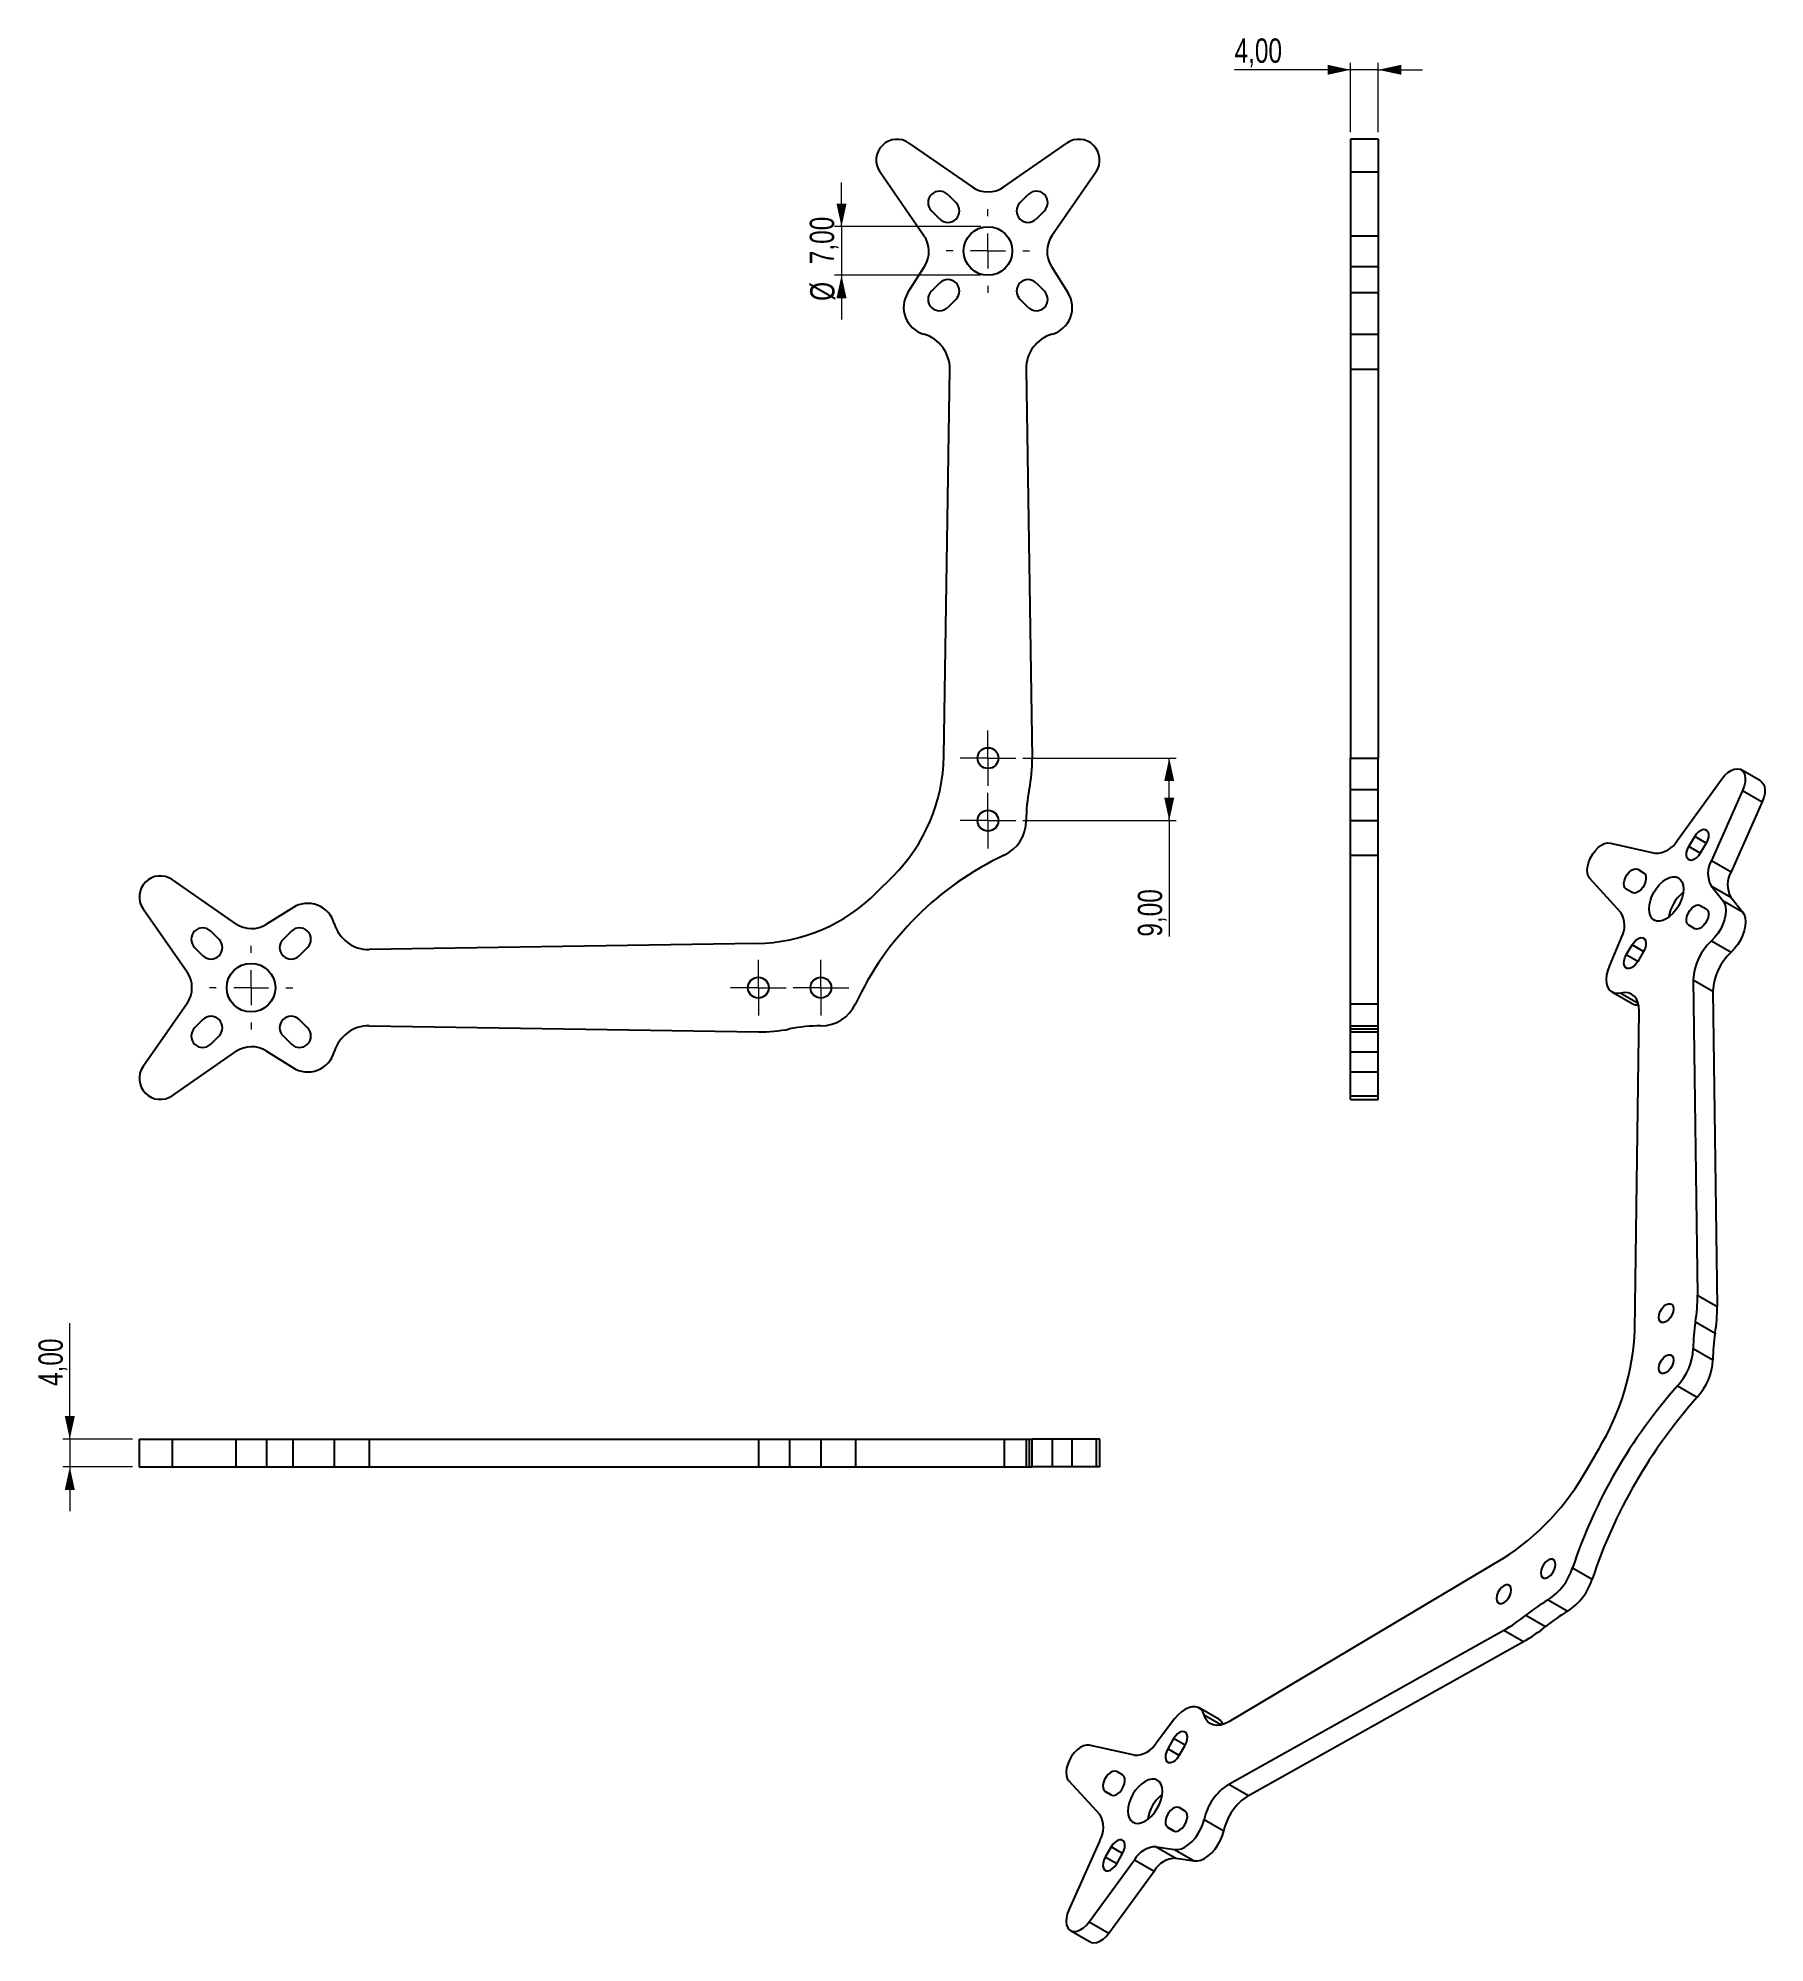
# Model space of a CAD drawing. Header units: millimetres. Extents: x 53 to 302, y 17 to 292.
import ezdxf

# ---------------------------------------------------------------- set-up
doc = ezdxf.new("R2010")
doc.units = ezdxf.units.MM
doc.styles.add('SLDTEXTSTYLE0', font='TXT', dxfattribs={"width": 0.75})
doc.dimstyles.new('SLDDIMSTYLE0', dxfattribs={"dimtxt": 3.5, "dimasz": 3.302, "dimexe": 0, "dimexo": 0.0625, "dimgap": 0.875, "dimtad": 1, "dimrnd": 1e-09, "dimzin": 12, "dimdsep": 46, "dimtxsty": 'SLDTEXTSTYLE0', "dimsah": 1, "dimcen": 0.09, "dimadec": 0, "dimazin": 3, "dimtfac": 1, "dimtofl": 0, "dimtmove": 0, "dimatfit": 3, "dimfxl": 1, "dimfrac": 2, "dimtolj": 1, "dimtzin": 12, "dimarcsym": 0})
doc.dimstyles.new('SLDDIMSTYLE1', dxfattribs={"dimtxt": 3.5, "dimasz": 3.302, "dimexe": 0, "dimexo": 0.0625, "dimgap": 0.875, "dimtad": 1, "dimrnd": 1e-09, "dimzin": 12, "dimdsep": 46, "dimtxsty": 'SLDTEXTSTYLE0', "dimsah": 1, "dimcen": 0.09, "dimadec": 0, "dimazin": 3, "dimtfac": 1, "dimtmove": 0, "dimatfit": 0, "dimfxl": 1, "dimfrac": 2, "dimtolj": 1, "dimtzin": 12, "dimarcsym": 0})

# ---------------------------------------------------------------- blocks, each defined once
blk = doc.blocks.new('_D')
at = {"color": 7, "linetype": 'Continuous', "lineweight": 18}
for p, q in [((195.1, 187.93), (217.19, 187.93)), ((216.19, 178.93), (216.19, 187.93)), ((195.1, 178.93), (217.19, 178.93)), ((216.19, 178.93), (216.19, 162.23))]:
    blk.add_line(p, q, dxfattribs=at)
for points in [[(216.19, 187.93), (215.47, 184.63), (216.91, 184.63)], [(216.19, 178.93), (216.91, 182.23), (215.47, 182.23)]]:
    blk.add_solid(points, dxfattribs=at)
at = {"color": 7, "linetype": 'Continuous', "lineweight": 18, "insert": (211.67, 162.23), "char_height": 3.5, "attachment_point": 1, "rotation": 90, "style": 'SLDTEXTSTYLE0'}
blk.add_mtext('9,00', dxfattribs=at)
blk = doc.blocks.new('_D_1')
at = {"color": 7, "linetype": 'Continuous', "lineweight": 18}
for p, q in [((169.03, 264.43), (169.03, 270.78)), ((189.1, 264.43), (168.03, 264.43)), ((169.03, 264.43), (169.03, 257.43)), ((189.1, 257.43), (168.03, 257.43)), ((169.03, 257.43), (169.03, 251.08))]:
    blk.add_line(p, q, dxfattribs=at)
for points in [[(169.03, 264.43), (169.75, 267.73), (168.31, 267.73)], [(169.03, 257.43), (168.31, 254.13), (169.75, 254.13)]]:
    blk.add_solid(points, dxfattribs=at)
at = {"color": 7, "linetype": 'Continuous', "lineweight": 18, "char_height": 3.5, "attachment_point": 1, "rotation": 90, "style": 'SLDTEXTSTYLE0'}
for s, insert in [('7,00', (164.46, 259.03)), ('%%c', (164.52, 253.75))]:
    blk.add_mtext(s, dxfattribs=dict(at, insert=insert))
blk = doc.blocks.new('SW_CENTERMARKSYMBOL_0')
at = {"color": 0, "linetype": 'Continuous', "lineweight": 0}
for p, q in [((0, 2.5), (0, 4)), ((-2.5, 0), (-4, 0)), ((0, 0), (-2.5, 0)), ((0, 0), (0, 2.5)), ((0, 0), (0, -2.5)), ((0, 0), (2.5, 0)), ((2.5, 0), (4, 0)), ((0, -2.5), (0, -4))]:
    blk.add_line(p, q, dxfattribs=at)
blk = doc.blocks.new('SW_CENTERMARKSYMBOL_1')
at = {"color": 0, "linetype": 'Continuous', "lineweight": 0}
for p, q in [((0, 2.5), (0, 4)), ((-2.5, 0), (-4, 0)), ((0, 0), (-2.5, 0)), ((0, 0), (0, 2.5)), ((0, 0), (0, -2.5)), ((0, 0), (2.5, 0)), ((2.5, 0), (4, 0)), ((0, -2.5), (0, -4))]:
    blk.add_line(p, q, dxfattribs=at)
blk = doc.blocks.new('SW_CENTERMARKSYMBOL_2')
at = {"color": 0, "linetype": 'Continuous', "lineweight": 0}
for p, q in [((0, 5), (0, 6)), ((-5, 0), (-6, 0)), ((0, 0), (-2.5, 0)), ((0, 0), (0, 2.5)), ((0, 0), (0, -2.5)), ((0, 0), (2.5, 0)), ((5, 0), (6, 0)), ((0, -5), (0, -6))]:
    blk.add_line(p, q, dxfattribs=at)
blk = doc.blocks.new('SW_CENTERMARKSYMBOL_3')
at = {"color": 0, "linetype": 'Continuous', "lineweight": 0}
for p, q in [((0, 2.5), (0, 4)), ((-2.5, 0), (-4, 0)), ((0, 0), (-2.5, 0)), ((0, 0), (0, 2.5)), ((0, 0), (0, -2.5)), ((0, 0), (2.5, 0)), ((2.5, 0), (4, 0)), ((0, -2.5), (0, -4))]:
    blk.add_line(p, q, dxfattribs=at)
blk = doc.blocks.new('SW_CENTERMARKSYMBOL_4')
at = {"color": 0, "linetype": 'Continuous', "lineweight": 0}
for p, q in [((0, 2.5), (0, 4)), ((-2.5, 0), (-4, 0)), ((0, 0), (-2.5, 0)), ((0, 0), (0, 2.5)), ((0, 0), (0, -2.5)), ((0, 0), (2.5, 0)), ((2.5, 0), (4, 0)), ((0, -2.5), (0, -4))]:
    blk.add_line(p, q, dxfattribs=at)
blk = doc.blocks.new('SW_CENTERMARKSYMBOL_5')
at = {"color": 0, "linetype": 'Continuous', "lineweight": 0}
for p, q in [((0, 5), (0, 6)), ((-5, 0), (-6, 0)), ((0, 0), (-2.5, 0)), ((0, 0), (0, 2.5)), ((0, 0), (0, -2.5)), ((0, 0), (2.5, 0)), ((5, 0), (6, 0)), ((0, -5), (0, -6))]:
    blk.add_line(p, q, dxfattribs=at)
blk = doc.blocks.new('_D_2')
at = {"color": 7, "linetype": 'Continuous', "lineweight": 18}
for p, q in [((242.28, 278.01), (242.28, 288.01)), ((246.28, 278.01), (246.28, 288.01)), ((242.28, 287.01), (225.59, 287.01)), ((246.28, 287.01), (242.28, 287.01)), ((246.28, 287.01), (252.63, 287.01))]:
    blk.add_line(p, q, dxfattribs=at)
for points in [[(242.28, 287.01), (238.98, 287.73), (238.98, 286.29)], [(246.28, 287.01), (249.58, 286.29), (249.58, 287.73)]]:
    blk.add_solid(points, dxfattribs=at)
at = {"color": 7, "linetype": 'Continuous', "lineweight": 18, "insert": (225.59, 291.52), "char_height": 3.5, "attachment_point": 1, "style": 'SLDTEXTSTYLE0'}
blk.add_mtext('4,00', dxfattribs=at)
blk = doc.blocks.new('_D_3')
at = {"color": 7, "linetype": 'Continuous', "lineweight": 18}
for p, q in [((57.98, 89.9), (57.98, 106.6)), ((66.98, 89.9), (56.98, 89.9)), ((57.98, 89.9), (57.98, 85.9)), ((66.98, 85.9), (56.98, 85.9)), ((57.98, 85.9), (57.98, 79.55))]:
    blk.add_line(p, q, dxfattribs=at)
for points in [[(57.98, 89.9), (58.7, 93.21), (57.26, 93.21)], [(57.98, 85.9), (57.26, 82.6), (58.7, 82.6)]]:
    blk.add_solid(points, dxfattribs=at)
at = {"color": 7, "linetype": 'Continuous', "lineweight": 18, "insert": (53.47, 97.55), "char_height": 3.5, "attachment_point": 1, "rotation": 90, "style": 'SLDTEXTSTYLE0'}
blk.add_mtext('4,00', dxfattribs=at)

msp = doc.modelspace()

# ---------------------------------------------------------------- linework, layer by layer
at = {"color": 7, "linetype": 'Continuous', "lineweight": 25}
for p, q in [((246.28, 277.009), (242.28, 277.009)), ((242.28, 277.009), (242.28, 272.304)), ((246.28, 277.009), (246.28, 272.304)), ((178.738, 276.471), (187.819, 270.145)), ((192.391, 270.145), (201.472, 276.471)), ((180.897, 263.122), (174.555, 272.304)), ((205.655, 272.304), (199.313, 263.122)), ((242.28, 272.304), (246.28, 272.304)), ((242.28, 272.304), (242.28, 263.122)), ((246.28, 272.304), (246.28, 263.122)), ((184.307, 269.059), (185.509, 267.857)), ((194.701, 267.857), (195.903, 269.059)), ((183.175, 265.524), (181.973, 266.726)), ((198.237, 266.726), (197.035, 265.524)), ((242.28, 263.122), (246.28, 263.122)), ((242.28, 263.122), (242.28, 258.707)), ((246.28, 263.122), (246.28, 258.707)), ((178.595, 254.937), (180.984, 258.707)), ((199.226, 258.707), (201.615, 254.937)), ((242.28, 258.707), (246.28, 258.707)), ((242.28, 258.707), (242.28, 254.937)), ((246.28, 258.707), (246.28, 254.937)), ((181.973, 255.129), (183.175, 256.331)), ((197.035, 256.331), (198.237, 255.129)), ((185.509, 253.998), (184.307, 252.796)), ((195.903, 252.796), (194.701, 253.998)), ((242.28, 254.937), (246.28, 254.937)), ((242.28, 254.937), (242.28, 248.949)), ((246.28, 254.937), (246.28, 248.949)), ((242.28, 248.949), (246.28, 248.949)), ((242.28, 248.949), (242.28, 243.928)), ((246.28, 248.949), (246.28, 243.928)), ((183.747, 188.2), (184.605, 243.928)), ((195.605, 243.928), (196.467, 187.928)), ((242.28, 243.928), (246.28, 243.928)), ((242.28, 243.928), (242.28, 187.928)), ((246.28, 243.928), (246.28, 187.928)), ((242.28, 187.928), (246.28, 187.928)), ((242.28, 183.428), (242.28, 187.928)), ((246.28, 183.428), (246.28, 187.928)), ((289.326, 176.11), (295.747, 184.982)), ((301.287, 184.637), (298.459, 186.27)), ((242.28, 183.428), (246.28, 183.428)), ((242.28, 178.928), (242.28, 183.428)), ((246.28, 178.928), (246.28, 183.428)), ((298.705, 183.287), (294.22, 173.201)), ((301.533, 181.655), (297.049, 171.568)), ((298.705, 183.287), (301.533, 181.655)), ((242.28, 178.928), (246.28, 178.928)), ((242.28, 173.942), (242.28, 178.928)), ((246.28, 173.942), (246.28, 178.928)), ((279.672, 175.702), (286.092, 174.244)), ((290.959, 175.185), (291.809, 176.657)), ((293.459, 175.704), (292.609, 174.232)), ((242.28, 173.942), (246.28, 173.942)), ((242.28, 152.563), (242.28, 173.942)), ((246.28, 152.563), (246.28, 173.942)), ((294.22, 173.201), (297.049, 171.568)), ((81.869, 164.094), (72.687, 170.436)), ((174.084, 168.563), (176.428, 170.907)), ((281.198, 165.683), (276.714, 170.592)), ((283.609, 171.923), (284.459, 171.432)), ((282.809, 168.574), (281.959, 169.065)), ((294.159, 169.561), (295.848, 167.457)), ((294.159, 169.561), (296.987, 167.928)), ((295.848, 167.457), (298.677, 165.824)), ((296.987, 167.928), (298.677, 165.824)), ((68.52, 166.253), (74.846, 157.172)), ((90.054, 166.396), (86.284, 164.007)), ((292.609, 166.726), (293.459, 166.235)), ((79.467, 161.816), (78.265, 163.018)), ((89.862, 163.018), (88.66, 161.816)), ((279.57, 158.06), (281.259, 162.114)), ((291.809, 163.377), (290.959, 163.868)), ((75.932, 160.684), (77.134, 159.482)), ((90.993, 159.482), (92.195, 160.684)), ((156.791, 161.244), (101.063, 160.386)), ((281.959, 159.596), (282.809, 161.069)), ((284.459, 160.116), (283.609, 158.643)), ((294.235, 161.637), (297.063, 160.004)), ((279.959, 154.227), (282.788, 152.594)), ((291.598, 156.014), (292.208, 110.64)), ((291.598, 156.014), (294.427, 154.381)), ((294.427, 154.381), (295.036, 109.007)), ((74.846, 152.6), (68.52, 143.519)), ((242.28, 152.563), (246.28, 152.563)), ((242.28, 149.386), (242.28, 152.563)), ((246.28, 149.386), (246.28, 152.563)), ((283.213, 105.67), (283.82, 151.524)), ((77.134, 150.29), (75.932, 149.088)), ((92.195, 149.088), (90.993, 150.29)), ((101.063, 149.386), (157.063, 148.524)), ((242.28, 149.386), (246.28, 149.386)), ((242.28, 148.937), (242.28, 149.386)), ((242.28, 148.937), (246.28, 148.937)), ((242.28, 148.521), (242.28, 148.937)), ((242.28, 148.521), (246.28, 148.521)), ((242.28, 145.657), (242.28, 148.521)), ((246.28, 148.937), (246.28, 149.386)), ((246.28, 148.521), (246.28, 148.937)), ((246.28, 145.657), (246.28, 148.521)), ((72.687, 139.336), (81.869, 145.678)), ((78.265, 146.754), (79.467, 147.956)), ((86.284, 145.765), (90.054, 143.376)), ((88.66, 147.956), (89.862, 146.754)), ((242.28, 145.657), (246.28, 145.657)), ((242.28, 142.754), (242.28, 145.657)), ((246.28, 142.754), (246.28, 145.657)), ((242.28, 142.754), (246.28, 142.754)), ((242.28, 139.336), (242.28, 142.754)), ((246.28, 139.336), (246.28, 142.754)), ((242.28, 139.336), (246.28, 139.336)), ((242.28, 138.805), (242.28, 139.336)), ((242.28, 138.805), (246.28, 138.805)), ((246.28, 138.805), (246.28, 139.336)), ((292.208, 110.64), (295.036, 109.007)), ((291.915, 106.797), (294.744, 105.164)), ((291.598, 102.939), (294.427, 101.306)), ((289.352, 97.571), (292.18, 95.939)), ((67.982, 89.904), (67.982, 85.904)), ((67.982, 89.904), (72.687, 89.904)), ((72.687, 89.904), (72.687, 85.904)), ((72.687, 89.904), (81.869, 89.904)), ((81.869, 89.904), (81.869, 85.904)), ((81.869, 89.904), (86.284, 89.904)), ((86.284, 89.904), (86.284, 85.904)), ((86.284, 89.904), (90.054, 89.904)), ((90.054, 89.904), (90.054, 85.904)), ((90.054, 89.904), (96.042, 89.904)), ((96.042, 89.904), (96.042, 85.904)), ((96.042, 89.904), (101.063, 89.904)), ((101.063, 89.904), (101.063, 85.904)), ((101.063, 89.904), (157.063, 89.904)), ((157.063, 89.904), (157.063, 85.904)), ((157.063, 89.904), (161.563, 89.904)), ((161.563, 89.904), (161.563, 85.904)), ((161.563, 89.904), (166.063, 89.904)), ((166.063, 89.904), (166.063, 85.904)), ((166.063, 89.904), (171.049, 89.904)), ((171.049, 89.904), (171.049, 85.904)), ((171.049, 89.904), (192.428, 89.904)), ((192.428, 89.904), (192.428, 85.904)), ((192.428, 89.904), (195.605, 89.904)), ((195.605, 89.904), (195.605, 85.904)), ((195.605, 89.904), (196.054, 89.904)), ((196.054, 89.904), (196.054, 85.904)), ((196.054, 89.904), (196.47, 89.904)), ((196.47, 85.904), (196.47, 89.904)), ((199.334, 89.904), (196.47, 89.904)), ((199.334, 89.904), (199.334, 85.904)), ((202.237, 89.904), (199.334, 89.904)), ((202.237, 85.904), (202.237, 89.904)), ((205.655, 89.904), (202.237, 89.904)), ((205.655, 89.904), (205.655, 85.904)), ((206.186, 89.904), (205.655, 89.904)), ((206.186, 85.904), (206.186, 89.904)), ((276.38, 85.691), (278.038, 88.562)), ((67.982, 85.904), (72.687, 85.904)), ((72.687, 85.904), (81.869, 85.904)), ((81.869, 85.904), (86.284, 85.904)), ((86.284, 85.904), (90.054, 85.904)), ((90.054, 85.904), (96.042, 85.904)), ((96.042, 85.904), (101.063, 85.904)), ((101.063, 85.904), (157.063, 85.904)), ((157.063, 85.904), (161.563, 85.904)), ((161.563, 85.904), (166.063, 85.904)), ((166.063, 85.904), (171.049, 85.904)), ((171.049, 85.904), (192.428, 85.904)), ((192.428, 85.904), (195.605, 85.904)), ((195.605, 85.904), (196.054, 85.904)), ((196.054, 85.904), (196.47, 85.904)), ((199.334, 85.904), (196.47, 85.904)), ((202.237, 85.904), (199.334, 85.904)), ((205.655, 85.904), (202.237, 85.904)), ((206.186, 85.904), (205.655, 85.904)), ((264.153, 72.656), (224.747, 49.207)), ((274.234, 71.387), (277.063, 69.754)), ((270.709, 66.758), (273.537, 65.125)), ((267.527, 64.555), (270.355, 62.922)), ((224.747, 40.225), (264.345, 62.38)), ((227.576, 38.592), (267.174, 60.747)), ((264.345, 62.38), (267.174, 60.747)), ((216.962, 49.62), (214.296, 46.13)), ((223.305, 49.567), (220.476, 51.2)), ((216.826, 46.783), (215.976, 45.311)), ((211.175, 44.4), (204.682, 45.829)), ((217.626, 44.358), (218.476, 45.83)), ((209.476, 41.558), (208.626, 42.049)), ((201.736, 40.713), (206.208, 35.88)), ((206.976, 39.191), (207.826, 38.701)), ((224.747, 40.225), (227.576, 38.592)), ((218.476, 36.361), (217.626, 36.852)), ((215.976, 33.994), (216.826, 33.503)), ((221.196, 35.13), (224.025, 33.497)), ((206.208, 32.147), (201.736, 22.15)), ((207.826, 31.195), (206.976, 29.722)), ((208.626, 28.769), (209.476, 30.242)), ((214.296, 31.235), (216.962, 30.823)), ((214.296, 31.235), (217.125, 29.602)), ((216.962, 30.823), (219.791, 29.19)), ((204.682, 20.435), (211.175, 29.362)), ((207.51, 18.802), (214.003, 27.729)), ((211.175, 29.362), (214.003, 27.729)), ((217.125, 29.602), (219.791, 29.19)), ((204.682, 20.435), (207.51, 18.802)), ((201.976, 19.157), (204.805, 17.524))]:
    msp.add_line(p, q, dxfattribs=at)
at = {"color": 1, "linetype": 'Continuous', "lineweight": 25}
for p, q in [((293.459, 175.704), (291.809, 176.657)), ((292.609, 174.232), (290.959, 175.185)), ((282.82, 168.568), (281.959, 169.065)), ((291.82, 163.371), (290.959, 163.868)), ((283.609, 158.644), (281.959, 159.596)), ((284.459, 160.116), (282.809, 161.069)), ((281.183, 154.102), (283.681, 152.66)), ((221.196, 50.202), (223.695, 48.759)), ((218.476, 45.83), (216.826, 46.783)), ((217.626, 44.358), (215.976, 45.311)), ((207.837, 38.694), (206.976, 39.191)), ((216.837, 33.497), (215.976, 33.994)), ((209.476, 30.242), (207.826, 31.195)), ((208.626, 28.77), (206.976, 29.722))]:
    msp.add_line(p, q, dxfattribs=at)
at = {"color": 7, "linetype": 'Continuous', "lineweight": 25, "flags": 128}
for points in [[(295.747, 184.982), (296.144, 185.463), (296.579, 185.862), (297.031, 186.161), (297.48, 186.347), (297.905, 186.41), (298.287, 186.349), (298.608, 186.165), (298.854, 185.867), (299.013, 185.469), (299.079, 184.988), (299.048, 184.448), (298.921, 183.872), (298.705, 183.287)], [(301.287, 184.637), (301.436, 184.532), (301.682, 184.234), (301.842, 183.836), (301.907, 183.356), (301.876, 182.815), (301.749, 182.239), (301.533, 181.655)], [(276.714, 170.592), (276.497, 170.927), (276.371, 171.357), (276.339, 171.861), (276.405, 172.417), (276.564, 172.999), (276.81, 173.581), (277.131, 174.136), (277.513, 174.638), (277.938, 175.066), (278.387, 175.399), (278.839, 175.621), (279.274, 175.724), (279.672, 175.702)], [(291.809, 176.657), (292.075, 177.04), (292.386, 177.354), (292.717, 177.572), (293.042, 177.678), (293.333, 177.663), (293.568, 177.527), (293.727, 177.282), (293.798, 176.948), (293.774, 176.552), (293.658, 176.126), (293.459, 175.704)], [(292.609, 174.232), (292.343, 173.849), (292.032, 173.535), (291.701, 173.316), (291.376, 173.211), (291.085, 173.226), (290.85, 173.362), (290.691, 173.606), (290.62, 173.94), (290.644, 174.337), (290.76, 174.763), (290.959, 175.185)], [(281.959, 169.065), (281.76, 169.257), (281.644, 169.55), (281.62, 169.919), (281.691, 170.334), (281.85, 170.762), (282.085, 171.169), (282.376, 171.521), (282.701, 171.79), (283.032, 171.954), (283.343, 172), (283.609, 171.923)], [(284.459, 171.432), (284.658, 171.24), (284.774, 170.948), (284.798, 170.579), (284.727, 170.164), (284.568, 169.735), (284.333, 169.328), (284.042, 168.976), (283.717, 168.708), (283.386, 168.544), (283.075, 168.498), (282.809, 168.574)], [(287.709, 164.792), (287.226, 164.569), (286.762, 164.463), (286.334, 164.48), (285.959, 164.619), (285.651, 164.875), (285.423, 165.237), (285.282, 165.691), (285.234, 166.221), (285.282, 166.806), (285.423, 167.424), (285.651, 168.05), (285.959, 168.661), (286.334, 169.233), (286.762, 169.744), (287.226, 170.174), (287.709, 170.508), (288.192, 170.732), (288.656, 170.837), (289.084, 170.82), (289.459, 170.681), (289.767, 170.426), (289.996, 170.064), (290.136, 169.609), (290.184, 169.079), (290.136, 168.494), (289.996, 167.877), (289.767, 167.25), (289.459, 166.64), (289.084, 166.068), (288.656, 165.557), (288.192, 165.126), (287.709, 164.792)], [(295.848, 167.457), (296.087, 167.055), (296.235, 166.56), (296.287, 165.987), (296.243, 165.358), (296.102, 164.693), (295.871, 164.015), (295.556, 163.349), (295.17, 162.716), (294.724, 162.139), (294.235, 161.637)], [(290.959, 163.868), (290.76, 164.06), (290.644, 164.352), (290.62, 164.721), (290.691, 165.137), (290.85, 165.565), (291.085, 165.972), (291.376, 166.324), (291.701, 166.593), (292.032, 166.757), (292.343, 166.802), (292.609, 166.726)], [(293.459, 166.235), (293.658, 166.043), (293.774, 165.751), (293.798, 165.382), (293.727, 164.966), (293.568, 164.538), (293.333, 164.131), (293.042, 163.779), (292.717, 163.51), (292.386, 163.346), (292.075, 163.301), (291.809, 163.377)], [(298.677, 165.824), (298.915, 165.422), (299.063, 164.927), (299.116, 164.354), (299.071, 163.725), (298.931, 163.06), (298.699, 162.383), (298.385, 161.716), (297.998, 161.083), (297.552, 160.506), (297.063, 160.004)], [(282.809, 161.069), (283.075, 161.452), (283.386, 161.765), (283.717, 161.984), (284.042, 162.09), (284.333, 162.074), (284.568, 161.939), (284.727, 161.694), (284.798, 161.36), (284.774, 160.964), (284.658, 160.538), (284.459, 160.116)], [(283.609, 158.643), (283.343, 158.26), (283.032, 157.947), (282.701, 157.728), (282.376, 157.622), (282.085, 157.638), (281.85, 157.773), (281.691, 158.018), (281.62, 158.352), (281.644, 158.748), (281.76, 159.174), (281.959, 159.596)], [(281.183, 154.102), (280.694, 154.039), (280.249, 154.102), (279.862, 154.289), (279.547, 154.592), (279.316, 155.002), (279.175, 155.505), (279.131, 156.083), (279.183, 156.716), (279.331, 157.383), (279.57, 158.06)], [(283.82, 151.524), (283.781, 152.185), (283.645, 152.775), (283.418, 153.276), (283.104, 153.677), (282.712, 153.966), (282.253, 154.136), (281.739, 154.182), (281.183, 154.102)], [(287.709, 106.818), (287.381, 106.689), (287.086, 106.692), (286.851, 106.827), (286.7, 107.082), (286.648, 107.43), (286.7, 107.839), (286.851, 108.267), (287.086, 108.674), (287.381, 109.018), (287.709, 109.268), (288.037, 109.397), (288.332, 109.394), (288.567, 109.258), (288.718, 109.004), (288.77, 108.655), (288.718, 108.247), (288.567, 107.818), (288.332, 107.412), (288.037, 107.067), (287.709, 106.818)], [(287.709, 99.469), (287.381, 99.34), (287.086, 99.343), (286.851, 99.479), (286.7, 99.733), (286.648, 100.082), (286.7, 100.49), (286.851, 100.918), (287.086, 101.325), (287.381, 101.67), (287.709, 101.919), (288.037, 102.048), (288.332, 102.045), (288.567, 101.909), (288.718, 101.655), (288.77, 101.306), (288.718, 100.898), (288.567, 100.469), (288.332, 100.063), (288.037, 99.718), (287.709, 99.469)], [(271.77, 71.861), (271.718, 72.21), (271.567, 72.464), (271.332, 72.6), (271.037, 72.603), (270.709, 72.474), (270.381, 72.225), (270.086, 71.88), (269.851, 71.474), (269.7, 71.045), (269.648, 70.637), (269.7, 70.288), (269.851, 70.034), (270.086, 69.898), (270.381, 69.895), (270.709, 70.024), (271.037, 70.273), (271.332, 70.618), (271.567, 71.024), (271.718, 71.453), (271.77, 71.861)], [(265.406, 68.187), (265.354, 68.536), (265.203, 68.79), (264.969, 68.926), (264.673, 68.929), (264.345, 68.8), (264.017, 68.551), (263.722, 68.206), (263.487, 67.8), (263.336, 67.371), (263.284, 66.963), (263.336, 66.614), (263.487, 66.36), (263.722, 66.224), (264.017, 66.221), (264.345, 66.35), (264.673, 66.6), (264.969, 66.944), (265.203, 67.351), (265.354, 67.779), (265.406, 68.187)], [(221.196, 50.202), (221.006, 50.657), (220.729, 51.011), (220.374, 51.253), (219.954, 51.374), (219.483, 51.369), (218.978, 51.239), (218.455, 50.989), (217.933, 50.627), (217.43, 50.166), (216.962, 49.62)], [(224.747, 49.207), (224.155, 48.91), (223.577, 48.733), (223.028, 48.679), (222.524, 48.75), (222.078, 48.945), (221.702, 49.258), (221.405, 49.681), (221.196, 50.202)], [(218.476, 45.83), (218.675, 46.252), (218.791, 46.678), (218.815, 47.075), (218.744, 47.409), (218.585, 47.653), (218.35, 47.789), (218.059, 47.804), (217.735, 47.699), (217.403, 47.48), (217.092, 47.166), (216.826, 46.783)], [(204.682, 45.829), (204.283, 45.849), (203.848, 45.744), (203.396, 45.519), (202.947, 45.185), (202.523, 44.756), (202.142, 44.252), (201.822, 43.696), (201.578, 43.114), (201.42, 42.532), (201.356, 41.977), (201.389, 41.474), (201.518, 41.046), (201.736, 40.713)], [(215.976, 45.311), (215.777, 44.889), (215.661, 44.463), (215.638, 44.066), (215.708, 43.732), (215.867, 43.488), (216.102, 43.352), (216.394, 43.337), (216.718, 43.442), (217.049, 43.661), (217.36, 43.975), (217.626, 44.358)], [(208.626, 42.049), (208.36, 42.126), (208.049, 42.08), (207.718, 41.916), (207.394, 41.647), (207.102, 41.295), (206.867, 40.889), (206.708, 40.46), (206.638, 40.045), (206.661, 39.676), (206.777, 39.383), (206.976, 39.191)], [(207.826, 38.701), (208.092, 38.624), (208.403, 38.67), (208.735, 38.834), (209.059, 39.103), (209.35, 39.455), (209.585, 39.861), (209.744, 40.29), (209.815, 40.705), (209.791, 41.074), (209.675, 41.366), (209.476, 41.558)], [(215.201, 39.205), (215.154, 39.735), (215.013, 40.19), (214.784, 40.552), (214.476, 40.807), (214.101, 40.946), (213.673, 40.963), (213.209, 40.858), (212.726, 40.634), (212.243, 40.301), (211.779, 39.87), (211.351, 39.359), (210.976, 38.787), (210.669, 38.176), (210.44, 37.55), (210.299, 36.933), (210.251, 36.348), (210.299, 35.817), (210.44, 35.363), (210.669, 35.001), (210.976, 34.745), (211.351, 34.606), (211.779, 34.589), (212.243, 34.695), (212.726, 34.918), (213.209, 35.252), (213.673, 35.683), (214.101, 36.194), (214.476, 36.766), (214.784, 37.376), (215.013, 38.003), (215.154, 38.62), (215.201, 39.205)], [(217.626, 36.852), (217.36, 36.928), (217.049, 36.883), (216.718, 36.719), (216.394, 36.45), (216.102, 36.098), (215.867, 35.691), (215.708, 35.263), (215.638, 34.847), (215.661, 34.479), (215.777, 34.186), (215.976, 33.994)], [(216.826, 33.503), (217.092, 33.427), (217.403, 33.473), (217.735, 33.636), (218.059, 33.905), (218.35, 34.257), (218.585, 34.664), (218.744, 35.092), (218.815, 35.508), (218.791, 35.877), (218.675, 36.169), (218.476, 36.361)], [(216.962, 30.823), (217.43, 30.817), (217.933, 30.937), (218.455, 31.177), (218.978, 31.531), (219.483, 31.985), (219.954, 32.524), (220.374, 33.13), (220.729, 33.781), (221.006, 34.455), (221.196, 35.13)], [(219.791, 29.19), (220.258, 29.184), (220.761, 29.304), (221.283, 29.545), (221.806, 29.898), (222.312, 30.352), (222.783, 30.891), (223.203, 31.497), (223.557, 32.148), (223.834, 32.823), (224.025, 33.497)], [(209.476, 30.242), (209.675, 30.664), (209.791, 31.09), (209.815, 31.486), (209.744, 31.82), (209.585, 32.065), (209.35, 32.2), (209.059, 32.216), (208.735, 32.11), (208.403, 31.891), (208.092, 31.578), (207.826, 31.195)], [(206.976, 29.722), (206.777, 29.3), (206.661, 28.874), (206.638, 28.478), (206.708, 28.144), (206.867, 27.899), (207.102, 27.764), (207.394, 27.748), (207.718, 27.854), (208.049, 28.073), (208.36, 28.386), (208.626, 28.769)], [(201.736, 22.15), (201.518, 21.565), (201.389, 20.989), (201.356, 20.448), (201.42, 19.966), (201.578, 19.566), (201.822, 19.266), (202.142, 19.08), (202.523, 19.016), (202.947, 19.077), (203.396, 19.26), (203.848, 19.558), (204.283, 19.955), (204.682, 20.435)], [(204.805, 17.524), (204.97, 17.447), (205.351, 17.383), (205.776, 17.444), (206.224, 17.628), (206.676, 17.925), (207.112, 18.322), (207.51, 18.802)]]:
    msp.add_lwpolyline(points, dxfattribs=at)
at = {"color": 7, "linetype": 'Continuous', "lineweight": 25}
for centre, radius in [((190.105, 260.928), 3.5), ((190.105, 187.928), 1.5), ((190.105, 178.928), 1.5), ((84.063, 154.886), 3.5), ((157.063, 154.886), 1.5), ((166.063, 154.886), 1.5)]:
    msp.add_circle(centre, radius, dxfattribs=at)
for centre, radius, start, end in [((177.023, 274.009), 3, 55.13943, 214.62923), ((203.186, 274.009), 3, 325.37077, 124.86057), ((183.14, 267.893), 1.65, 45, 225), ((190.105, 273.428), 4, 235.13943, 304.86057), ((197.07, 267.893), 1.65, 315, 135), ((184.342, 266.691), 1.65, 225, 45), ((195.868, 266.691), 1.65, 135, 315), ((177.605, 260.849), 4, 327.63674, 34.62923), ((202.605, 260.849), 4, 145.37077, 212.36326), ((183.14, 253.963), 1.65, 135, 315), ((184.342, 255.165), 1.65, 315, 135), ((195.868, 255.165), 1.65, 45, 225), ((197.07, 253.963), 1.65, 225, 45), ((181.973, 252.796), 4, 147.63674, 254.0768), ((198.237, 252.796), 4, 285.9232, 32.36326), ((179.466, 244.007), 5.14, 359.11792, 74.0768), ((200.744, 244.007), 5.14, 105.9232, 180.88208), ((158.75, 188.585), 25, 315, 359.11792), ((175.323, 187.602), 21.146, 348.61462, 0.88208), ((218.4, 178.928), 22.796, 168.61462, 180), ((190.105, 178.928), 5.5, 294.98404, 0), ((286.162, 177.856), 3.614, 268.8932, 331.10142), ((211.082, 133.909), 44.167, 114.98404, 155.01596), ((297.438, 171.325), 3.724, 149.77144, 208.28542), ((70.982, 167.968), 3, 55.37077, 214.86057), ((300.267, 169.693), 3.724, 149.77144, 208.28542), ((156.406, 186.241), 25, 270.88208, 315), ((293.613, 164.242), 5.579, 128.31165, 171.69373), ((92.195, 163.018), 4, 15.9232, 122.36326), ((278.187, 163.846), 3.527, 330.59509, 31.38684), ((77.098, 161.851), 1.65, 45, 225), ((78.3, 160.649), 1.65, 225, 45), ((84.142, 167.386), 4, 235.37077, 302.36326), ((89.826, 160.649), 1.65, 135, 315), ((91.028, 161.851), 1.65, 315, 135), ((100.984, 165.525), 5.14, 195.9232, 270.88208), ((299.613, 155.685), 8.022, 132.10207, 177.64748), ((302.442, 154.052), 8.022, 132.10207, 177.64748), ((71.563, 154.886), 4, 325.13943, 34.86057), ((166.063, 154.886), 5.5, 270, 335.01596), ((283.527, 153.945), 1.54, 241.30401, 277.94324), ((77.098, 147.921), 1.65, 135, 315), ((78.3, 149.123), 1.65, 315, 135), ((89.826, 149.123), 1.65, 45, 225), ((91.028, 147.921), 1.65, 225, 45), ((100.984, 144.247), 5.14, 89.11792, 164.0768), ((157.389, 169.668), 21.146, 269.11792, 281.38538), ((166.063, 126.591), 22.796, 90, 101.38538), ((84.142, 142.386), 4, 57.63674, 124.62923), ((92.195, 146.754), 4, 237.63674, 344.0768), ((70.982, 141.805), 3, 145.13943, 304.62923), ((269.522, 110.433), 22.687, 350.77516, 0.52114), ((272.35, 108.801), 22.687, 350.77516, 0.52114), ((246.977, 107.295), 36.273, 328.90473, 357.4318), ((316.314, 102.848), 24.716, 170.80844, 179.7902), ((319.143, 101.216), 24.716, 170.80844, 179.7902), ((283.068, 103.355), 8.54, 317.37116, 357.20782), ((285.897, 101.722), 8.54, 317.37116, 357.20782), ((345.148, 47.901), 74.701, 138.32431, 161.67569), ((347.976, 46.269), 74.701, 138.32431, 161.67569), ((244.63, 103.221), 36.268, 302.56646, 331.0959), ((266.084, 73.937), 8.539, 302.79105, 342.62962), ((268.913, 72.304), 8.539, 302.79105, 342.62962), ((283.142, 45.403), 24.711, 120.20718, 129.19024), ((253.184, 82.126), 22.682, 299.47613, 309.22354), ((285.97, 43.77), 24.711, 120.20718, 129.19024), ((256.013, 80.493), 22.682, 299.47613, 309.22354), ((222.504, 48.25), 1.541, 22.02879, 58.6985), ((211.261, 47.925), 3.526, 268.60546, 329.4069), ((218.63, 34.368), 5.579, 128.31165, 171.69373), ((229.04, 33.448), 8.022, 122.3517, 167.89859), ((231.868, 31.815), 8.022, 122.3517, 167.89859), ((203.113, 34.014), 3.614, 328.90076, 31.09924), ((214.407, 27.513), 3.724, 91.70753, 150.23055), ((217.236, 25.88), 3.724, 91.70753, 150.23055)]:
    msp.add_arc(centre, radius, start, end, dxfattribs=at)

# ---------------------------------------------------------------- block references
at = {"color": 7, "linetype": 'Continuous', "lineweight": 0}
for name, p in [('SW_CENTERMARKSYMBOL_5', (190.105, 260.928)), ('SW_CENTERMARKSYMBOL_3', (190.105, 187.928)), ('SW_CENTERMARKSYMBOL_4', (190.105, 178.928)), ('SW_CENTERMARKSYMBOL_2', (84.063, 154.886)), ('SW_CENTERMARKSYMBOL_0', (157.063, 154.886)), ('SW_CENTERMARKSYMBOL_1', (166.063, 154.886))]:
    msp.add_blockref(name, p, dxfattribs=at)

# ---------------------------------------------------------------- dimensions: what is measured, and where the dimension line sits
at = {"color": 7, "linetype": 'Continuous', "lineweight": 18}
dim = msp.add_linear_dim(base=(242.28, 287.009), p1=(246.28, 277.009), p2=(242.28, 277.009), dimstyle='SLDDIMSTYLE1', dxfattribs=at)
dim.commit()
dim.dimension.update_dxf_attribs({"geometry": '_D_2', "text_midpoint": (230.111, 287.009), "dimtype": 160})
dim = msp.add_linear_dim(base=(169.027, 257.428), p1=(190.105, 264.428), p2=(190.105, 257.428), angle=90, text='%%c<>', dimstyle='SLDDIMSTYLE1', dxfattribs=at)
dim.commit()
dim.dimension.update_dxf_attribs({"geometry": '_D_1', "text_midpoint": (169.027, 260.916), "dimtype": 160})
for base, p1, p2, dimstyle, picture, middle in [((216.186, 187.928), (194.105, 178.928), (194.105, 187.928), 'SLDDIMSTYLE0', '_D', (216.186, 166.759)), ((57.982, 85.904), (67.982, 89.904), (67.982, 85.904), 'SLDDIMSTYLE1', '_D_3', (57.982, 102.073))]:
    dim = msp.add_linear_dim(base=base, p1=p1, p2=p2, angle=90, dimstyle=dimstyle, dxfattribs=at)
    dim.commit()
    dim.dimension.update_dxf_attribs({"geometry": picture, "text_midpoint": middle, "dimtype": 160})

doc.saveas('drawing.dxf')
